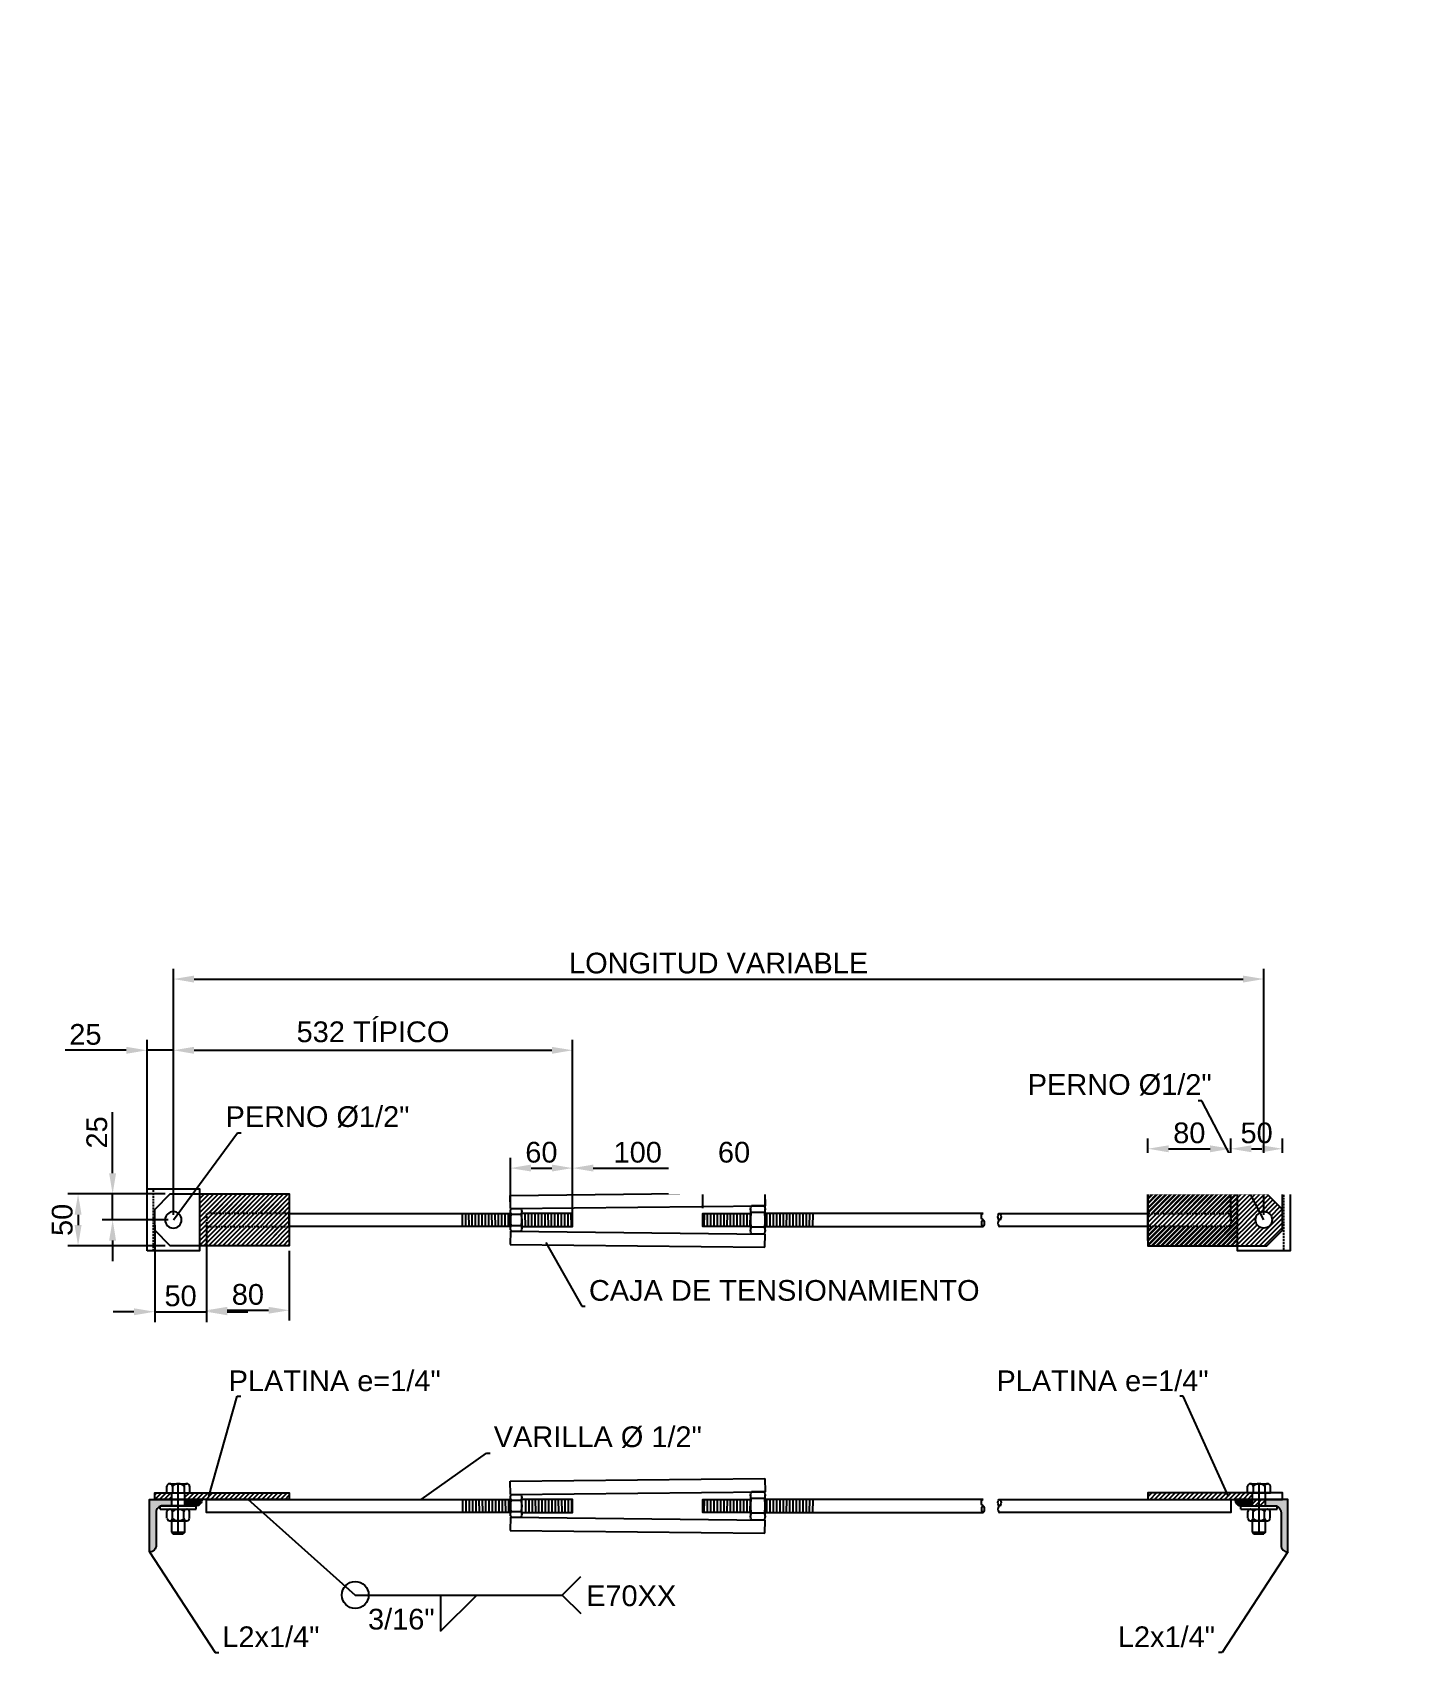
# Model space of a CAD drawing. Header units: millimetres. Extents: x -1367288 to 157996, y -18171 to 61708.
# Drawn here: x 42602 to 43930, y 13729 to 15294 of the extents above; entities that cross this region are included whole.
import ezdxf
from ezdxf import colors
from ezdxf.entities.mleader import LeaderData, LeaderLine
from ezdxf.enums import TextEntityAlignment as Align
from ezdxf.math import Vec2, Vec3

# ---------------------------------------------------------------- set-up
doc = ezdxf.new("R2010")
doc.units = ezdxf.units.MM
doc.header["$LTSCALE"] = 0.3
doc.linetypes.add('HIDDEN', pattern=[9.525, 6.35, -3.175])
for name, color, linetype in [('EE-ACHURADOS', 8, 'Continuous'), ('EE-L 2x1-4', 121, 'Continuous'), ('EE-LAMINA 1-4', 161, 'Continuous'), ('EE-OCULTAS', 8, 'HIDDEN'), ('EE-PERNO 1-2', 213, 'Continuous'), ('EE-RIOSTRA 1-2', 51, 'Continuous'), ('EE-TEXTO 2', 2, 'Continuous'), ('SIM-ACHURADOS', 8, 'Continuous'), ('SIM-COTAS', 1, 'Continuous'), ('SIM-OCULTOS', 8, 'HIDDEN')]:
    doc.layers.add(name, color=color, linetype=linetype)
doc.styles.add('ARIAL EE', font='arial.ttf')
doc.styles.get("Standard").update_dxf_attribs({"font": 'arial.ttf'})
doc.dimstyles.new('EE 1_STANDAR', dxfattribs={"dimtxt": 2, "dimasz": 2, "dimexe": 1, "dimexo": 0.5, "dimgap": 0.5, "dimtad": 1, "dimdec": 0, "dimdsep": 46, "dimtxsty": 'ARIAL EE', "dimcen": 1.5, "dimclrd": 256, "dimclre": 256, "dimclrt": 2, "dimadec": 0, "dimazin": 0, "dimtfac": 1, "dimtdec": 0, "dimtix": 1, "dimtmove": 0, "dimatfit": 2, "dimfxl": 1, "dimlwd": -1, "dimlwe": -1, "dimarcsym": 0})
pattern_1 = [(45, (-146947.8102, 154929.546), (-2.24506403, 2.24506403), [])]
pattern_2 = [(45, (-146947.8102, 155059.808), (-2.24506403, 2.24506403), [])]

# ---------------------------------------------------------------- blocks, each defined once
blk = doc.blocks.new('TENSOR')
for p, q in [((-17, 23.7), (229, 26.4)), ((-16.8, 11), (-17, 23.7)), ((229, 26.4), (229.2, 13.7)), ((-16.8, 11), (229.2, 13.7)), ((-16.8, 8.2), (-16.8, -8.2)), ((-16.8, -6.4), (-16.8, 6.3)), ((-15.8, 11), (-6.7, 11)), ((-15.8, 5.5), (-6.7, 5.5)), ((-5.7, 8.2), (-5.7, -8.2)), ((215.2, -10.2), (215.2, 10.3)), ((216.2, 13.5), (228.2, 13.5)), ((228.2, 7), (216.2, 7)), ((229.2, 10.3), (229.2, -10.2)), ((-16.8, -11), (-17, -23.7)), ((-16.8, -11), (229.2, -13.7)), ((-15.8, -5.5), (-6.7, -5.5)), ((-15.8, -11), (-6.7, -11)), ((228.2, -7), (216.2, -7)), ((228.2, -13.5), (216.2, -13.5)), ((229, -26.4), (229.2, -13.7)), ((-17, -23.7), (229, -26.4))]:
    blk.add_line(p, q)
for centre, radius, start, end in [((-12.5, 8.2), 4.26, 139.932, 220.068), ((-1.3, 0), 15.5, 159.3345, 200.6655), ((-10, 8.2), 4.26, 319.932, 40.068), ((-21.2, 0), 15.5, 339.3345, 20.6655), ((220.9, 10.3), 5.78, 145.7945, 214.2055), ((240.2, 0), 25, 163.7398, 196.2602), ((223.4, 10.3), 5.78, 325.7945, 34.2055), ((204.2, 0), 25, 343.7398, 16.2602), ((-12.5, -8.2), 4.26, 139.932, 220.068), ((-10, -8.2), 4.26, 319.932, 40.068), ((220.9, -10.2), 5.78, 145.7945, 214.2055), ((223.4, -10.2), 5.78, 325.7945, 34.2055)]:
    blk.add_arc(centre, radius, start, end)
blk = doc.blocks.new('PL1')
blk.add_lwpolyline([(-6.4, -112), (25, -112), (25, 3), (10, 18), (-10, 18), (-25, 3), (-25, -112), (-6.4, -112)])
blk.add_circle((0, 0), 8)
blk = doc.blocks.new('*D567')
at = {"layer": 'SIM-COTAS', "transparency": 16777216}
for p, q in [((42737.7, 14151.8), (42737.7, 14389.4)), ((43790.7, 14151.8), (43790.7, 14389.4)), ((42757.7, 14379.4), (43770.7, 14379.4))]:
    blk.add_line(p, q, dxfattribs=at)
for points in [[(42757.7, 14382.7), (42757.7, 14376), (42737.7, 14379.4)], [(43770.7, 14382.7), (43770.7, 14376), (43790.7, 14379.4)]]:
    blk.add_solid(points, dxfattribs=at)
at = {"layer": 'SIM-COTAS', "color": 2, "transparency": 16777216, "insert": (43264.2, 14394.7), "char_height": 20, "attachment_point": 5, "style": 'ARIAL EE'}
blk.add_mtext('LONGITUD VARIABLE', dxfattribs=at)
blk = doc.blocks.new('*D568')
at = {"layer": 'SIM-COTAS', "transparency": 16777216}
for p, q in [((42737.7, 14151.8), (42737.7, 14320.6)), ((43123.2, 14151.8), (43123.2, 14320.6)), ((42757.7, 14310.6), (43103.2, 14310.6))]:
    blk.add_line(p, q, dxfattribs=at)
for points in [[(42757.7, 14313.9), (42757.7, 14307.2), (42737.7, 14310.6)], [(43103.2, 14313.9), (43103.2, 14307.2), (43123.2, 14310.6)]]:
    blk.add_solid(points, dxfattribs=at)
at = {"layer": 'SIM-COTAS', "color": 2, "transparency": 16777216, "insert": (42930.5, 14328.3), "char_height": 20, "attachment_point": 5, "style": 'ARIAL EE'}
blk.add_mtext('532 TÍPICO', dxfattribs=at)
blk = doc.blocks.new('*D569')
at = {"layer": 'SIM-COTAS', "transparency": 16777216}
for p, q in [((42712.3, 14161.8), (42712.3, 14320.6)), ((42737.7, 14151.8), (42737.7, 14320.6)), ((42692.3, 14310.6), (42633.2, 14310.6)), ((42737.7, 14310.6), (42712.3, 14310.6)), ((42757.7, 14310.6), (42777.7, 14310.6))]:
    blk.add_line(p, q, dxfattribs=at)
for points in [[(42692.3, 14313.9), (42692.3, 14307.2), (42712.3, 14310.6)], [(42757.7, 14313.9), (42757.7, 14307.2), (42737.7, 14310.6)]]:
    blk.add_solid(points, dxfattribs=at)
at = {"layer": 'SIM-COTAS', "color": 2, "transparency": 16777216, "insert": (42652.8, 14325.8), "char_height": 20, "attachment_point": 5, "style": 'ARIAL EE'}
blk.add_mtext('25', dxfattribs=at)
blk = doc.blocks.new('*D570')
at = {"layer": 'SIM-COTAS', "transparency": 16777216}
for p, q in [((42679.1, 14191.8), (42679.1, 14250.9)), ((42729.7, 14171.8), (42669.1, 14171.8)), ((42679.1, 14146.8), (42679.1, 14171.8)), ((42732.7, 14146.8), (42669.1, 14146.8)), ((42679.1, 14126.8), (42679.1, 14106.8))]:
    blk.add_line(p, q, dxfattribs=at)
for points in [[(42675.7, 14191.8), (42682.4, 14191.8), (42679.1, 14171.8)], [(42675.7, 14126.8), (42682.4, 14126.8), (42679.1, 14146.8)]]:
    blk.add_solid(points, dxfattribs=at)
at = {"layer": 'SIM-COTAS', "color": 2, "transparency": 16777216, "insert": (42663.9, 14231.3), "char_height": 20, "attachment_point": 5, "rotation": 90, "style": 'ARIAL EE'}
blk.add_mtext('25', dxfattribs=at)
blk = doc.blocks.new('*D571')
at = {"layer": 'SIM-COTAS', "transparency": 16777216}
for p, q in [((42729.7, 14171.8), (42635.7, 14171.8)), ((42645.7, 14151.8), (42645.7, 14141.8)), ((42729.7, 14121.8), (42635.7, 14121.8))]:
    blk.add_line(p, q, dxfattribs=at)
for points in [[(42642.4, 14151.8), (42649.1, 14151.8), (42645.7, 14171.8)], [(42642.4, 14141.8), (42649.1, 14141.8), (42645.7, 14121.8)]]:
    blk.add_solid(points, dxfattribs=at)
at = {"layer": 'SIM-COTAS', "color": 2, "transparency": 16777216, "insert": (42630.5, 14146.8), "char_height": 20, "attachment_point": 5, "rotation": 90, "style": 'ARIAL EE'}
blk.add_mtext('50', dxfattribs=at)
blk = doc.blocks.new('*D572')
at = {"layer": 'SIM-COTAS', "transparency": 16777216}
for p, q in [((42719.7, 14141.8), (42719.7, 14048.1)), ((42769.7, 14141.8), (42769.7, 14048.1)), ((42699.7, 14058.1), (42679.7, 14058.1)), ((42719.7, 14058.1), (42769.7, 14058.1)), ((42789.7, 14058.1), (42809.7, 14058.1))]:
    blk.add_line(p, q, dxfattribs=at)
for points in [[(42699.7, 14061.4), (42699.7, 14054.7), (42719.7, 14058.1)], [(42789.7, 14061.4), (42789.7, 14054.7), (42769.7, 14058.1)]]:
    blk.add_solid(points, dxfattribs=at)
at = {"layer": 'SIM-COTAS', "color": 2, "transparency": 16777216, "insert": (42744.7, 14073.3), "char_height": 20, "attachment_point": 5, "style": 'ARIAL EE'}
blk.add_mtext('50', dxfattribs=at)
blk = doc.blocks.new('*D573')
at = {"layer": 'SIM-COTAS', "transparency": 16777216}
for p, q in [((42769.7, 14141.8), (42769.7, 14049.5)), ((42849.7, 14116.8), (42849.7, 14049.5)), ((42789.7, 14059.5), (42829.7, 14059.5))]:
    blk.add_line(p, q, dxfattribs=at)
for points in [[(42789.7, 14062.8), (42789.7, 14056.2), (42769.7, 14059.5)], [(42829.7, 14062.8), (42829.7, 14056.2), (42849.7, 14059.5)]]:
    blk.add_solid(points, dxfattribs=at)
at = {"layer": 'SIM-COTAS', "color": 2, "transparency": 16777216, "insert": (42809.7, 14074.7), "char_height": 20, "attachment_point": 5, "style": 'ARIAL EE'}
blk.add_mtext('80', dxfattribs=at)
blk = doc.blocks.new('*D574')
at = {"layer": 'SIM-COTAS', "transparency": 16777216}
for p, q in [((43678.7, 14126.8), (43678.7, 14225.5)), ((43758.7, 14145.4), (43758.7, 14225.5)), ((43698.7, 14215.5), (43738.7, 14215.5))]:
    blk.add_line(p, q, dxfattribs=at)
for points in [[(43698.7, 14218.8), (43698.7, 14212.1), (43678.7, 14215.5)], [(43738.7, 14218.8), (43738.7, 14212.1), (43758.7, 14215.5)]]:
    blk.add_solid(points, dxfattribs=at)
at = {"layer": 'SIM-COTAS', "color": 2, "transparency": 16777216, "insert": (43718.7, 14230.7), "char_height": 20, "attachment_point": 5, "style": 'ARIAL EE'}
blk.add_mtext('80', dxfattribs=at)
blk = doc.blocks.new('*D575')
at = {"layer": 'SIM-COTAS', "transparency": 16777216}
for p, q in [((43758.7, 14145.4), (43758.7, 14225.5)), ((43808.7, 14151.8), (43808.7, 14225.5)), ((43778.7, 14215.5), (43788.7, 14215.5))]:
    blk.add_line(p, q, dxfattribs=at)
for points in [[(43778.7, 14218.8), (43778.7, 14212.1), (43758.7, 14215.5)], [(43788.7, 14218.8), (43788.7, 14212.1), (43808.7, 14215.5)]]:
    blk.add_solid(points, dxfattribs=at)
at = {"layer": 'SIM-COTAS', "color": 2, "transparency": 16777216, "insert": (43783.7, 14230.7), "char_height": 20, "attachment_point": 5, "style": 'ARIAL EE'}
blk.add_mtext('50', dxfattribs=at)
blk = doc.blocks.new('AWS-FILL')
for p, q in [((0, 0), (20, 0)), ((8.25, -3.5), (11.75, 0)), ((8.25, 0), (8.25, -3.5))]:
    blk.add_line(p, q)
at = {"layer": 'EE-TEXTO 2', "style": 'ARIAL EE', "flags": 12}
blk.add_attdef('VALOR_SOLDADURA', text='', height=2, dxfattribs=at).set_placement((7.83, -2.73), align=Align.RIGHT)
blk.add_attdef('DE-TANTO-CADA-TANTO', (12.68, -2.68), '', height=2, dxfattribs=at)
blk = doc.blocks.new('OBSERVACION')
for q in [(1.78, 1.78), (1.78, -1.78)]:
    blk.add_line((0, 0), q)
at = {"layer": 'EE-TEXTO 2', "style": 'ARIAL EE', "flags": 4}
blk.add_attdef('OBSERVACION', (2.3, -1.07), '', height=2, dxfattribs=at)
blk = doc.blocks.new('*D576')
at = {"layer": 'SIM-COTAS', "transparency": 16777216}
for p, q in [((43123.2, 14158.1), (43123.2, 14206.8)), ((43143.2, 14196.8), (43229.1, 14196.8)), ((43249.1, 14158.1), (43249.1, 14206.8))]:
    blk.add_line(p, q, dxfattribs=at)
for points in [[(43143.2, 14200.2), (43143.2, 14193.5), (43123.2, 14196.8)], [(43229.1, 14200.2), (43229.1, 14193.5), (43249.1, 14196.8)]]:
    blk.add_solid(points, dxfattribs=at)
at = {"layer": 'SIM-COTAS', "color": 2, "transparency": 16777216, "insert": (43186.1, 14212), "char_height": 20, "attachment_point": 5, "style": 'ARIAL EE'}
blk.add_mtext('100', dxfattribs=at)
blk = doc.blocks.new('*D577')
at = {"layer": 'SIM-COTAS', "transparency": 16777216}
for p, q in [((43249.1, 14158.1), (43249.1, 14206.8)), ((43269.1, 14196.8), (43289.1, 14196.8)), ((43309.1, 14158.1), (43309.1, 14206.8))]:
    blk.add_line(p, q, dxfattribs=at)
for points in [[(43269.1, 14200.2), (43269.1, 14193.5), (43249.1, 14196.8)], [(43289.1, 14200.2), (43289.1, 14193.5), (43309.1, 14196.8)]]:
    blk.add_solid(points, dxfattribs=at)
at = {"layer": 'SIM-COTAS', "color": 2, "transparency": 16777216, "insert": (43279.1, 14212), "char_height": 20, "attachment_point": 5, "style": 'ARIAL EE'}
blk.add_mtext('60', dxfattribs=at)
blk = doc.blocks.new('*D578')
at = {"layer": 'SIM-COTAS', "transparency": 16777216}
for p, q in [((43063.1, 14158.1), (43063.1, 14206.8)), ((43083.1, 14196.8), (43103.2, 14196.8)), ((43123.2, 14158.1), (43123.2, 14206.8))]:
    blk.add_line(p, q, dxfattribs=at)
for points in [[(43083.1, 14200.2), (43083.1, 14193.5), (43063.1, 14196.8)], [(43103.2, 14200.2), (43103.2, 14193.5), (43123.2, 14196.8)]]:
    blk.add_solid(points, dxfattribs=at)
at = {"layer": 'SIM-COTAS', "color": 2, "transparency": 16777216, "insert": (43093.1, 14212), "char_height": 20, "attachment_point": 5, "style": 'ARIAL EE'}
blk.add_mtext('60', dxfattribs=at)
blk = doc.blocks.new('angulo')
at = {"layer": 'EE-L 2x1-4'}
blk.add_lwpolyline([(0, -30), (0, 30), (50.8, 30), (50.8, -30), (0, -30)], dxfattribs=at)
at = {"layer": 'EE-OCULTAS'}
blk.add_line((6.35, -30), (6.35, 30), dxfattribs=at)

msp = doc.modelspace()

# ---------------------------------------------------------------- hatches: boundary and pattern name
at = {"layer": 'EE-ACHURADOS'}
h = msp.add_hatch(dxfattribs=at)
h.set_pattern_fill('LINE', color=256, angle=270.2896, style=0)
h.set_pattern_definition([(270.289558, (98916.213, -10279.0168), (3.17495945, 0.01604556), [])])
h.paths.add_polyline_path([(43014.7, 14153.1), (43014.7, 14140.4), (43062.2, 14140.4), (43062.2, 14153.1)])
h = msp.add_hatch(dxfattribs=at)
h.set_pattern_fill('LINE', color=256, angle=270.2896, style=0)
h.set_pattern_definition([(270.289558, (98907.087, -10279.0168), (3.17495945, 0.01604556), [])])
h.paths.add_polyline_path([(43074.2, 14146.8), (43124.2, 14146.8), (43124.2, 14153.1), (43074.2, 14153.1)])
edge = h.paths.add_edge_path()
edge.add_arc((43069.9, 14138.5), 4.26, 26.1437, 40.068)
edge.add_arc((43058.7, 14146.8), 15.5, 339.3345, 360)
edge.add_line((43074.2, 14146.8), (43124.2, 14146.8))
edge.add_line((43124.2, 14146.8), (43124.2, 14140.4))
edge.add_line((43124.2, 14140.4), (43073.8, 14140.4))
h = msp.add_hatch(dxfattribs=at)
h.set_pattern_fill('LINE', color=256, angle=270.2896, style=0)
h.set_pattern_definition([(269.710442, (-12537.84, -10278.9852), (-3.17495945, 0.01604556), [])])
edge = h.paths.add_edge_path()
edge.add_line((43249.1, 14153.1), (43249.1, 14146.8))
edge.add_line((43249.1, 14146.8), (43295.1, 14146.8))
edge.add_arc((43320.1, 14146.8), 25, 165.2107, 179.9275, ccw=False)
edge.add_line((43295.9, 14153.1), (43249.1, 14153.1))
edge = h.paths.add_edge_path()
edge.add_line((43249.1, 14146.8), (43249.1, 14140.4))
edge.add_line((43249.1, 14140.4), (43295.9, 14140.4))
edge.add_arc((43320.1, 14146.8), 25, 179.9275, 194.6394, ccw=False)
edge.add_line((43295.1, 14146.8), (43249.1, 14146.8))
h = msp.add_hatch(dxfattribs=at)
h.set_pattern_fill('LINE', color=256, angle=270.2896, style=0)
h.set_pattern_definition([(269.710442, (-12544.06, -10278.9852), (-3.17495945, 0.01604556), [])])
h.paths.add_polyline_path([(43357.4, 14153.1), (43357.4, 14140.4), (43309.9, 14140.4), (43309.9, 14153.1)])
h = msp.add_hatch(dxfattribs=at)
h.set_pattern_fill('LINE', color=256, angle=270.2896, style=0)
h.set_pattern_definition([(270.289558, (98916.6963, -10555.2193), (3.17495945, 0.01604556), [])])
h.paths.add_polyline_path([(43015.2, 13876.9), (43015.2, 13864.2), (43062.7, 13864.2), (43062.7, 13876.9)])
h = msp.add_hatch(dxfattribs=at)
h.set_pattern_fill('LINE', color=256, angle=270.2896, style=0)
h.set_pattern_definition([(270.289558, (98917.087, -10555.2193), (3.17495945, 0.01604556), [])])
h.paths.add_polyline_path([(43123.1, 13870.6), (43123.1, 13876.9), (43075.6, 13876.9), (43075.6, 13870.6)])
h.paths.add_polyline_path([(43123.1, 13864.2), (43123.1, 13870.6), (43075.6, 13870.6), (43075.6, 13864.2)])
h = msp.add_hatch(dxfattribs=at)
h.set_pattern_fill('LINE', color=256, angle=270.2896, style=0)
h.set_pattern_definition([(269.710442, (-12537.84, -10555.1876), (-3.17495945, 0.01604556), [])])
edge = h.paths.add_edge_path()
edge.add_line((43249.1, 13876.9), (43249.1, 13870.6))
edge.add_line((43249.1, 13870.6), (43295.1, 13870.6))
edge.add_arc((43320.1, 13870.6), 25, 165.2107, 179.9275, ccw=False)
edge.add_line((43295.9, 13876.9), (43249.1, 13876.9))
edge = h.paths.add_edge_path()
edge.add_line((43249.1, 13870.6), (43249.1, 13864.2))
edge.add_line((43249.1, 13864.2), (43295.9, 13864.2))
edge.add_arc((43320.1, 13870.6), 25, 179.9275, 194.6394, ccw=False)
edge.add_line((43295.1, 13870.6), (43249.1, 13870.6))
h = msp.add_hatch(dxfattribs=at)
h.set_pattern_fill('LINE', color=256, angle=270.2896, style=0)
h.set_pattern_definition([(269.710442, (-12544.06, -10555.1876), (-3.17495945, 0.01604556), [])])
h.paths.add_polyline_path([(43357.4, 13876.9), (43357.4, 13864.2), (43309.9, 13864.2), (43309.9, 13876.9)])
at = {"layer": 'SIM-ACHURADOS'}
h = msp.add_hatch(dxfattribs=at)
h.set_pattern_fill('LINE', color=256, angle=45)
h.set_pattern_definition(pattern_1)
h.paths.add_polyline_path([(42734.7, 14171.8), (42719.7, 14156.8), (42719.7, 14136.8), (42734.7, 14121.8), (42763.1, 14121.8), (42763.1, 14171.8)], flags=17)
h.paths.add_polyline_path([(42734.7, 14171.8), (42719.7, 14156.8), (42719.7, 14136.8), (42734.7, 14121.8), (42849.7, 14121.8), (42849.7, 14153.1), (42849.7, 14171.8)])
h = msp.add_hatch(dxfattribs=at)
h.set_pattern_fill('LINE', color=256, angle=45)
h.set_pattern_definition(pattern_1)
h.paths.add_polyline_path([(42849.7, 14171.8), (42763.1, 14171.8), (42763.1, 14121.8), (42849.7, 14121.8), (42849.7, 14140.4), (42769.7, 14140.4), (42769.7, 14153.1), (42849.7, 14153.1)])
h = msp.add_hatch(dxfattribs=at)
h.set_pattern_fill('LINE', color=256, angle=45)
h.set_pattern_definition([(45, (-147698.576, 154929.546), (-2.24506403, 2.24506403), [])])
h.paths.add_polyline_path([(43678.7, 14171.8), (43678.7, 14153.1), (43758.7, 14153.1), (43758.7, 14140.4), (43678.7, 14140.4), (43678.7, 14121.8), (43765.3, 14121.8), (43765.3, 14171.8)])
h = msp.add_hatch(dxfattribs=at)
h.set_pattern_fill('LINE', color=256, angle=45)
h.set_pattern_definition(pattern_1)
h.paths.add_polyline_path([(43782.7, 14146.8, 1), (43798.7, 14146.8, 1)], flags=16)
h.paths.add_polyline_path([(43793.7, 14121.8), (43808.7, 14136.8), (43808.7, 14156.8), (43793.7, 14171.8), (43678.7, 14171.8), (43678.7, 14153.1), (43678.7, 14121.8)])
h = msp.add_hatch(dxfattribs=at)
h.set_pattern_fill('LINE', color=256, angle=45)
h.set_pattern_definition(pattern_2)
h.paths.add_polyline_path([(42719.7, 13883.3), (42719.7, 13876.9), (42736.1, 13876.9), (42736.1, 13883.3)])
h = msp.add_hatch(dxfattribs=at)
h.set_pattern_fill('LINE', color=256, angle=45)
h.set_pattern_definition(pattern_2)
h.paths.add_polyline_path([(42849.7, 13876.9), (42849.7, 13883.3), (42748.8, 13883.3), (42748.8, 13876.9)])
h = msp.add_hatch(dxfattribs=at)
h.set_pattern_fill('LINE', color=256, angle=45)
h.set_pattern_definition(pattern_2)
h.paths.add_polyline_path([(43779.6, 13883.3), (43678.7, 13883.3), (43678.7, 13876.9), (43758.7, 13876.9), (43779.6, 13876.9)])
h = msp.add_hatch(color=256, dxfattribs=at)
h.dxf.hatch_style = 1
h.paths.add_polyline_path([(42714.7, 13876.9), (42714.7, 13826.1, 0.414214), (42721.1, 13832.5), (42721.1, 13864.3, -0.304573), (42725, 13870.1), (42725, 13870.6), (42736.1, 13870.6), (42736.1, 13876.9)])
h = msp.add_hatch(color=256, dxfattribs=at)
h.dxf.hatch_style = 1
h.paths.add_polyline_path([(42759.2, 13870.6, 0.414214), (42765.5, 13876.9), (42748.8, 13876.9), (42748.8, 13870.6)])
h = msp.add_hatch(dxfattribs=at)
h.set_pattern_fill('LINE', color=256, angle=45)
h.set_pattern_definition(pattern_2)
h.paths.add_polyline_path([(43769.2, 13870.6), (43792.3, 13870.6), (43792.3, 13876.9), (43762.9, 13876.9, 0.414214)])
h = msp.add_hatch(color=256, dxfattribs=at)
h.dxf.hatch_style = 1
h.paths.add_polyline_path([(43779.6, 13876.9), (43762.9, 13876.9, 0.414214), (43769.2, 13870.6), (43779.6, 13870.6)])
h = msp.add_hatch(color=256, dxfattribs=at)
h.dxf.hatch_style = 1
h.paths.add_polyline_path([(43813.7, 13876.9), (43792.3, 13876.9), (43792.3, 13870.6), (43801, 13870.6), (43803.4, 13870.6), (43803.4, 13870.1, -0.304573), (43807.3, 13864.3), (43807.3, 13832.5, 0.414214), (43813.7, 13826.1)])

# ---------------------------------------------------------------- linework, layer by layer
at = {"layer": 'EE-L 2x1-4', "elevation": 0.6}
msp.add_lwpolyline([(43816.1, 14176.8), (43816.1, 14116.8), (43765.3, 14116.8), (43765.3, 14176.8), (43816.1, 14176.8)], dxfattribs=at)
for points in [[(42759.2, 13870.6), (42727.4, 13870.6, 0.414214), (42721.1, 13864.3), (42721.1, 13832.5, -0.414214), (42714.7, 13826.1), (42714.7, 13876.9), (42765.5, 13876.9, -0.414214)], [(43769.2, 13870.6), (43801, 13870.6, -0.414214), (43807.3, 13864.3), (43807.3, 13832.5, 0.414214), (43813.7, 13826.1), (43813.7, 13876.9), (43762.9, 13876.9, 0.414214)]]:
    msp.add_lwpolyline(points, format="xyb", close=True, dxfattribs=at)
at = {"layer": 'EE-LAMINA 1-4', "elevation": 0.6}
for points in [[(42719.7, 13876.9), (42719.7, 13883.3), (42849.7, 13883.3), (42849.7, 13876.9)], [(43808.7, 13876.9), (43808.7, 13883.3), (43678.7, 13883.3), (43678.7, 13876.9)]]:
    msp.add_lwpolyline(points, close=True, dxfattribs=at)
at = {"layer": 'EE-PERNO 1-2'}
for p, q in [((42731.5, 13883.3, 0.6), (42731.5, 13889.5, 0.6)), ((42731.5, 13883.3, 0.6), (42753.5, 13883.3, 0.6)), ((42734.2, 13892, 0.6), (42750.7, 13892, 0.6)), ((42736.1, 13870.6, 0.6), (42736.1, 13883.3, 0.6)), ((42737, 13889.5, 0.6), (42737, 13883.3, 0.6)), ((42742.5, 13843.6, 0.6), (42742.5, 13892, 0.6)), ((42748, 13889.5, 0.6), (42748, 13883.3, 0.6)), ((42748.8, 13870.6, 0.6), (42748.8, 13883.3, 0.6)), ((42753.5, 13883.3, 0.6), (42753.5, 13889.5, 0.6)), ((43775, 13883.3, 0.6), (43775, 13889.5, 0.6)), ((43775, 13883.3, 0.6), (43797, 13883.3, 0.6)), ((43777.7, 13892, 0.6), (43794.2, 13892, 0.6)), ((43779.6, 13870.6, 0.6), (43779.6, 13883.3, 0.6)), ((43780.5, 13889.5, 0.6), (43780.5, 13883.3, 0.6)), ((43786, 13843.6, 0.6), (43786, 13892, 0.6)), ((43791.5, 13889.5, 0.6), (43791.5, 13883.3, 0.6)), ((43792.3, 13870.6, 0.6), (43792.3, 13883.3, 0.6)), ((43797, 13883.3, 0.6), (43797, 13889.5, 0.6)), ((42725, 13870.6, 0.6), (42759.9, 13870.6, 0.6)), ((42725, 13867.4, 0.6), (42725, 13870.6, 0.6)), ((42725, 13867.4, 0.6), (42759.9, 13867.4, 0.6)), ((42731.5, 13858.6, 0.6), (42731.5, 13865.1, 0.6)), ((42737, 13858.6, 0.6), (42737, 13865.1, 0.6)), ((42747.9, 13858.6, 0.6), (42747.9, 13865.1, 0.6)), ((42753.4, 13858.6, 0.6), (42753.4, 13865.1, 0.6)), ((42759.9, 13867.4, 0.6), (42759.9, 13870.6, 0.6)), ((43768.5, 13870.6, 0.6), (43803.4, 13870.6, 0.6)), ((43768.5, 13867.4, 0.6), (43768.5, 13870.6, 0.6)), ((43768.5, 13867.4, 0.6), (43803.4, 13867.4, 0.6)), ((43775.1, 13858.6, 0.6), (43775.1, 13865.1, 0.6)), ((43780.5, 13858.6, 0.6), (43780.5, 13865.1, 0.6)), ((43791.4, 13858.6, 0.6), (43791.4, 13865.1, 0.6)), ((43796.9, 13858.6, 0.6), (43796.9, 13865.1, 0.6)), ((43803.4, 13867.4, 0.6), (43803.4, 13870.6, 0.6)), ((42734.3, 13856.3, 0.6), (42750.6, 13856.3, 0.6)), ((42736.1, 13845.1, 0.6), (42736.1, 13856.3, 0.6)), ((42748.8, 13845.1, 0.6), (42748.8, 13856.3, 0.6)), ((43777.8, 13856.3, 0.6), (43794.1, 13856.3, 0.6)), ((43779.6, 13845.1, 0.6), (43779.6, 13856.3, 0.6)), ((43792.3, 13845.1, 0.6), (43792.3, 13856.3, 0.6)), ((42736.1, 13845.1, 0.6), (42748.8, 13845.1, 0.6)), ((42736.1, 13845.1, 0.6), (42737.6, 13843.6, 0.6)), ((42737.6, 13843.6, 0.6), (42747.3, 13843.6, 0.6)), ((42737.6, 13843.6, 0.6), (42747.3, 13843.6, 0.6)), ((42748.8, 13845.1, 0.6), (42747.3, 13843.6, 0.6)), ((43779.6, 13845.1, 0.6), (43792.3, 13845.1, 0.6)), ((43779.6, 13845.1, 0.6), (43781.1, 13843.6, 0.6)), ((43781.1, 13843.6, 0.6), (43790.8, 13843.6, 0.6)), ((43781.1, 13843.6, 0.6), (43790.8, 13843.6, 0.6)), ((43792.3, 13845.1, 0.6), (43790.8, 13843.6, 0.6))]:
    msp.add_line(p, q, dxfattribs=at)
for centre, radius, start, end in [((42734.2, 13889.2, 0.6), 2.76, 5.445, 174.555), ((42742.5, 13884.6, 0.6), 7.34, 41.4713, 138.5287), ((42750.7, 13889.2, 0.6), 2.76, 5.445, 174.555), ((43777.7, 13889.2, 0.6), 2.76, 5.445, 174.555), ((43786, 13884.6, 0.6), 7.34, 41.4713, 138.5287), ((43794.2, 13889.2, 0.6), 2.76, 5.445, 174.555), ((42734.3, 13864.6, 0.6), 2.77, 9.9883, 170.0117), ((42742.5, 13859.7, 0.6), 7.64, 44.4706, 135.5294), ((42750.6, 13864.6, 0.6), 2.77, 9.9883, 170.0117), ((43777.8, 13864.6, 0.6), 2.77, 9.9883, 170.0117), ((43786, 13859.7, 0.6), 7.64, 44.4706, 135.5294), ((43794.1, 13864.6, 0.6), 2.77, 9.9883, 170.0117), ((42734.3, 13859, 0.6), 2.77, 189.9883, 350.0117), ((42742.5, 13863.9, 0.6), 7.64, 224.4706, 315.5294), ((42750.6, 13859, 0.6), 2.77, 189.9883, 350.0117), ((43777.8, 13859, 0.6), 2.77, 189.9883, 350.0117), ((43786, 13863.9, 0.6), 7.64, 224.4706, 315.5294), ((43794.1, 13859, 0.6), 2.77, 189.9883, 350.0117)]:
    msp.add_arc(centre, radius, start, end, dxfattribs=at)
at = {"layer": 'EE-RIOSTRA 1-2', "elevation": 0.6}
for points in [[(43063.1, 14140.4), (42849.7, 14140.4), (42849.7, 14153.1), (43063.1, 14153.1)], [(43074.2, 14140.4), (43123.2, 14140.4), (43123.2, 14153.1), (43074.2, 14153.1)], [(43295.1, 14140.4), (43249.1, 14140.4), (43249.1, 14153.1), (43295.1, 14153.1)], [(43519.5, 14153.1), (43309.1, 14153.1)], [(43535.4, 14153.1), (43678.7, 14153.1), (43678.7, 14140.4), (43535.2, 14140.4)], [(43309.1, 14140.4), (43519.5, 14140.4)], [(43063.1, 13864.2), (42769.7, 13864.2), (42769.7, 13876.9), (43063.1, 13876.9)], [(43074.2, 13864.2), (43123.1, 13864.2), (43123.1, 13876.9), (43074.2, 13876.9)], [(43295.1, 13864.2), (43249.1, 13864.2), (43249.1, 13876.9), (43295.1, 13876.9)], [(43519.5, 13876.9), (43309.1, 13876.9)], [(43309.1, 13864.2), (43519.5, 13864.2)], [(43535.4, 13876.9), (43758.7, 13876.9), (43758.7, 13864.2), (43535.2, 13864.2)]]:
    msp.add_lwpolyline(points, dxfattribs=at)
at = {"layer": 'EE-RIOSTRA 1-2', "extrusion": (0, 0, -1)}
for centre in [(43519.5, 14150, 0.6), (43519.5, 13873.8, 0.6), (43519.5, 13873.8, 0.6)]:
    msp.add_ellipse(centre, major_axis=(0, 3.18), ratio=0.467779, start_param=3.141593, end_param=6.283185, dxfattribs=at)
for centre in [(43519.5, 14143.6, 0.6), (43519.5, 13867.4, 0.6), (43519.5, 13867.4, 0.6)]:
    msp.add_ellipse(centre, major_axis=(0, 3.18), ratio=0.467779, dxfattribs=at)
at = {"layer": 'EE-RIOSTRA 1-2'}
for centre in [(43535.4, 14149.9, 0.6), (43535.4, 13873.7, 0.6)]:
    msp.add_ellipse(centre, major_axis=(0, -3.18), ratio=0.467779, dxfattribs=at)
for centre in [(43535.4, 14143.6, 0.6), (43535.4, 13867.4, 0.6)]:
    msp.add_ellipse(centre, major_axis=(0, -3.18), ratio=0.467779, start_param=3.141593, end_param=6.283185, dxfattribs=at)
at = {"layer": 'SIM-COTAS'}
msp.add_circle((42913.3, 13784.5, 0.6), 13, dxfattribs=at)
at = {"layer": 'SIM-OCULTOS'}
msp.add_line((43809.7, 14176.8, 0.6), (43809.7, 14116.8, 0.6), dxfattribs=at)
at = {"layer": 'SIM-OCULTOS', "elevation": 0.6}
for points in [[(42849.7, 14153.1), (42769.7, 14153.1), (42769.7, 14140.4), (42849.7, 14140.4)], [(43678.7, 14153.1), (43758.7, 14153.1), (43758.7, 14140.4), (43678.7, 14140.4)]]:
    msp.add_lwpolyline(points, dxfattribs=at)

# ---------------------------------------------------------------- block references
at = {"layer": 'EE-L 2x1-4'}
msp.add_blockref('angulo', (42712.3, 14146.8, 0.6), dxfattribs=at)
at = {"layer": 'EE-LAMINA 1-4', "xscale": -1, "rotation": 89.99999967816736}
msp.add_blockref('PL1', (42737.7, 14146.8, 0.6), dxfattribs=at)
at = {"layer": 'EE-LAMINA 1-4', "rotation": 269.9999996781673}
msp.add_blockref('PL1', (43790.7, 14146.8, 0.6), dxfattribs=at)
at = {"layer": 'EE-RIOSTRA 1-2', "xscale": -1, "rotation": 180.0000014536664}
for p in [(43079.9, 14146.8, 0.6), (43079.9, 13870.6, 0.6)]:
    msp.add_blockref('TENSOR', p, dxfattribs=at)
at = {"layer": 'SIM-COTAS', "xscale": 10, "yscale": 10, "zscale": 10}
msp.add_blockref('OBSERVACION', (43113.3, 13784.5, 0.6), dxfattribs=at).add_auto_attribs({'OBSERVACION': 'E70XX'})
at = {"layer": 'SIM-COTAS'}
ref = msp.add_blockref('AWS-FILL', (42913.3, 13784.5, 0.6), dxfattribs=dict(at, xscale=10, yscale=10, zscale=10))
ref.add_attrib('VALOR_SOLDADURA', '3/16"', dxfattribs={"layer": 'EE-TEXTO 2', "height": 20, "style": 'ARIAL EE', "flags": 12}).set_placement((42990, 13751.2, 0.6), align=Align.RIGHT)

# ---------------------------------------------------------------- texts
at = {"layer": 'SIM-COTAS', "color": 2, "char_height": 20, "style": 'ARIAL EE'}
for s, insert, attachment_point in [('PERNO %%C1/2"', (43740.3, 14266.8, 0.6), 9), ('PERNO %%C1/2"', (42788.1, 14235.8, 0.6), 7), ('CAJA DE TENSIONAMIENTO', (43139, 14068.4, 0.6), 7), ('PLATINA e=1/4"', (42791.1, 13981.1, 0.6), 7), ('PLATINA e=1/4"', (43737.3, 13981.1, 0.6), 9), ('VARILLA %%C 1/2"', (43047.1, 13926.6, 0.6), 7), ('L2x1/4"', (42785, 13733.9, 0.6), 7), ('L2x1/4"', (43743.5, 13733.9, 0.6), 9)]:
    msp.add_mtext(s, dxfattribs=dict(at, insert=insert, attachment_point=attachment_point))

# ---------------------------------------------------------------- dimensions: what is measured, and where the dimension line sits
at = {"layer": 'SIM-COTAS'}
for base, p1, p2, text, picture, middle in [((43790.7, 14379.4, 0.6), (42737.7, 14146.8, 0.6), (43790.7, 14146.8, 0.6), 'LONGITUD VARIABLE', '*D567', (43264.2, 14394.7, 0.6)), ((43123.2, 14310.6, 0.6), (42737.7, 14146.8, 0.6), (43123.2, 14146.8, 0.6), '532 TÍPICO', '*D568', (42930.5, 14328.3, 0.6)), ((43249.1, 14196.8, 0.6), (43123.2, 14153.1, 0.6), (43249.1, 14153.1, 0.6), '100', '*D576', (43186.1, 14212, 0.6))]:
    dim = msp.add_linear_dim(base=base, p1=p1, p2=p2, text=text, dimstyle='EE 1_STANDAR', dxfattribs=at)
    dim.commit()
    dim.dimension.update_dxf_attribs({"geometry": picture, "text_midpoint": middle})
for base, p1, p2, picture, middle in [((42712.3, 14310.6, 0.6), (42737.7, 14146.8, 0.6), (42712.3, 14156.8, 0.6), '*D569', (42652.8, 14310.6, 0.6)), ((43123.2, 14196.8, 0.6), (43063.1, 14153.1, 0.6), (43123.2, 14153.1, 0.6), '*D578', (43093.1, 14196.8, 0.6)), ((43309.1, 14196.8, 0.6), (43249.1, 14153.1, 0.6), (43309.1, 14153.1, 0.6), '*D577', (43279.1, 14196.8, 0.6)), ((42769.7, 14058.1, 0.6), (42719.7, 14146.8, 0.6), (42769.7, 14146.8, 0.6), '*D572', (42744.7, 14058.1, 0.6))]:
    dim = msp.add_linear_dim(base=base, p1=p1, p2=p2, dimstyle='EE 1_STANDAR', dxfattribs=at)
    dim.commit()
    dim.dimension.update_dxf_attribs({"geometry": picture, "text_midpoint": middle, "dimtype": 160})
dim = msp.add_linear_dim(base=(42679.1, 14171.8, 0.6), p1=(42737.7, 14146.8, 0.6), p2=(42734.7, 14171.8, 0.6), angle=90, dimstyle='EE 1_STANDAR', dxfattribs=at)
dim.commit()
dim.dimension.update_dxf_attribs({"geometry": '*D570', "text_midpoint": (42679.1, 14231.3, 0.6), "dimtype": 160})
for base, p1, p2, picture, middle in [((43758.7, 14215.5, 0.6), (43678.7, 14121.8, 0.6), (43758.7, 14140.4, 0.6), '*D574', (43718.7, 14230.7, 0.6)), ((43808.7, 14215.5, 0.6), (43758.7, 14140.4, 0.6), (43808.7, 14146.8, 0.6), '*D575', (43783.7, 14230.7, 0.6)), ((42849.7, 14059.5, 0.6), (42769.7, 14146.8, 0.6), (42849.7, 14121.8, 0.6), '*D573', (42809.7, 14074.7, 0.6))]:
    dim = msp.add_linear_dim(base=base, p1=p1, p2=p2, dimstyle='EE 1_STANDAR', dxfattribs=at)
    dim.commit()
    dim.dimension.update_dxf_attribs({"geometry": picture, "text_midpoint": middle})
dim = msp.add_linear_dim(base=(42645.7, 14121.8, 0.6), p1=(42734.7, 14171.8, 0.6), p2=(42734.7, 14121.8, 0.6), angle=90, dimstyle='EE 1_STANDAR', dxfattribs=at)
dim.commit()
dim.dimension.update_dxf_attribs({"geometry": '*D571', "text_midpoint": (42630.5, 14146.8, 0.6)})

# ---------------------------------------------------------------- leaders
at = {"layer": 'SIM-COTAS', "annotation_type": 0, "has_hookline": 1}
for points, hookline_direction in [([(43790.7, 14146.8, 0.6), (43730.7, 14261.8, 0.6), (43728.7, 14261.8, 0.6)], 1), ([(42737.7, 14146.8, 0.6), (42799.8, 14230.8, 0.6), (42801.8, 14230.8, 0.6)], 0), ([(43097.3, 14124.9, 0.6), (43132, 14063.4, 0.6), (43134, 14063.4, 0.6)], 0), ([(42771.9, 13879.6, 0.6), (42799.4, 13976.5, 0.6), (42801.4, 13976.5, 0.6)], 0), ([(43756.6, 13879.6, 0.6), (43712.9, 13976.5, 0.6), (43710.9, 13976.5, 0.6)], 1), ([(42977, 13876.9, 0.6), (43040.1, 13921.6, 0.6), (43042.1, 13921.6, 0.6)], 0), ([(42714.7, 13826.1, 0.6), (42778, 13728.9, 0.6), (42780, 13728.9, 0.6)], 0), ([(43813.7, 13826.1, 0.6), (43750.5, 13728.9, 0.6), (43748.5, 13728.9, 0.6)], 1)]:
    msp.add_leader(points, dimstyle='EE 1_STANDAR', override={"dimscale": 0, "dimgap": 0.5, "dimtad": 1}, dxfattribs=dict(at, hookline_direction=hookline_direction))
at = {"layer": 'SIM-COTAS'}
msp.add_leader([(42809.7, 13877.1, 0.6), (42913.3, 13784.5, 0.6)], dimstyle='EE 1_STANDAR', dxfattribs=at)
at = {"layer": 'SIM-COTAS', "linetype": 'Continuous'}
ml = msp.add_multileader_mtext('Standard', dxfattribs=at)
ml.set_content('\\A1;{\\C2;COLUMNA\\PPTE 300x300x10mm}', color=256)
ml.set_leader_properties()
ml.build(insert=Vec2(0, 0))
ml.multileader.update_dxf_attribs({"dogleg_length": 0.0025, "arrow_head_size": 100, "scale": 50})
ctx = ml.context
ctx.base_point, ctx.scale, ctx.char_height, ctx.arrow_head_size, ctx.landing_gap_size, ctx.plane_origin = Vec3(-14168.4, 15241.2, -2.4), 50, 100, 100, 50, Vec3(-17561.4, -408, -2.4)
notes = []
notes.append((ctx, [(0, (1, 1, 0), (-14245.6, 15241.2, -2.4), (1, 0), 77.3, [(0, [(-14456.5, 15241.2, -2.4)], 0, [])])]))
ctx.mtext.insert, ctx.mtext.width, ctx.mtext.defined_height, ctx.mtext.flow_direction = Vec3(-14118.4, 15292.1, -2.4), 1318.047, 411.1, 5
ml = msp.add_multileader_mtext('Standard', dxfattribs=at)
ml.set_content('\\A1;{\\C2;COLUMNA 150x150x4mm}', color=256)
ml.set_leader_properties()
ml.build(insert=Vec2(0, 0))
ml.multileader.update_dxf_attribs({"dogleg_length": 0.0025, "arrow_head_size": 20, "scale": 10})
ctx = ml.context
ctx.base_point, ctx.scale, ctx.char_height, ctx.arrow_head_size, ctx.landing_gap_size, ctx.plane_origin = Vec3(44158.2, 14858.5, 0.6), 10, 20, 20, 10, Vec3(14951.1, 20795.7, 0.6)
ctx.text_align_type = 2
notes.append((ctx, [(1, (1, 1, 0), (44386.9, 14858.5, 0.6), (-1, 0), 30.4, [(0, [(44532.3, 14616.7, 0.6)], 0, [])])]))
ctx.mtext.insert, ctx.mtext.width, ctx.mtext.defined_height, ctx.mtext.alignment, ctx.mtext.flow_direction = Vec3(44346.6, 14868.7, 0.6), 114.982, 84.6, 3, 5
ctx.mtext.has_bg_fill, ctx.mtext.bg_color, ctx.mtext.bg_scale_factor, ctx.mtext.bg_transparency, ctx.mtext.use_window_bg_color = 1, -1027028792, 1.5, 0, 1
for ctx, leaders in notes:
    for number, flags, end, landing, length, lines in leaders:
        leader = LeaderData()
        leader.index, (leader.has_last_leader_line, leader.has_dogleg_vector, leader.attachment_direction) = number, flags
        leader.last_leader_point, leader.dogleg_vector, leader.dogleg_length = Vec3(end), Vec3(landing), length
        for number, points, colour, breaks in lines:
            line = LeaderLine()
            line.index, line.vertices, line.color, line.breaks = number, Vec3.list(points), colors.encode_raw_color(colour), breaks
            leader.lines.append(line)
        ctx.leaders.append(leader)

# ---------------------------------------------------------------- next in the draw order: leaders
ml = msp.add_multileader_mtext('Standard', dxfattribs=at)
ml.set_content('\\A1;{\\C2;COLUMNA 150x150x4mm}', color=256)
ml.set_leader_properties()
ml.build(insert=Vec2(0, 0))
ml.multileader.update_dxf_attribs({"dogleg_length": 0.0025, "arrow_head_size": 20, "scale": 10})
ctx = ml.context
ctx.base_point, ctx.scale, ctx.char_height, ctx.arrow_head_size, ctx.landing_gap_size, ctx.plane_origin = Vec3(44187.4, 14191.4), 10, 20, 20, 10, Vec3(14982.7, 20147.5)
ctx.text_align_type = 2
notes = []
notes.append((ctx, [(1, (1, 1, 0), (44416.2, 14191.4), (-1, 0), 30.4, [(0, [(44532.3, 14107.1)], 0, [])])]))
ctx.mtext.insert, ctx.mtext.width, ctx.mtext.defined_height, ctx.mtext.alignment, ctx.mtext.flow_direction = Vec3(44375.8, 14201.5), 114.982, 84.6, 3, 5
ctx.mtext.has_bg_fill, ctx.mtext.bg_color, ctx.mtext.bg_scale_factor, ctx.mtext.bg_transparency, ctx.mtext.use_window_bg_color = 1, -1027028792, 1.5, 0, 1
for ctx, leaders in notes:
    for number, flags, end, landing, length, lines in leaders:
        leader = LeaderData()
        leader.index, (leader.has_last_leader_line, leader.has_dogleg_vector, leader.attachment_direction) = number, flags
        leader.last_leader_point, leader.dogleg_vector, leader.dogleg_length = Vec3(end), Vec3(landing), length
        for number, points, colour, breaks in lines:
            line = LeaderLine()
            line.index, line.vertices, line.color, line.breaks = number, Vec3.list(points), colors.encode_raw_color(colour), breaks
            leader.lines.append(line)
        ctx.leaders.append(leader)

doc.saveas('drawing.dxf')
